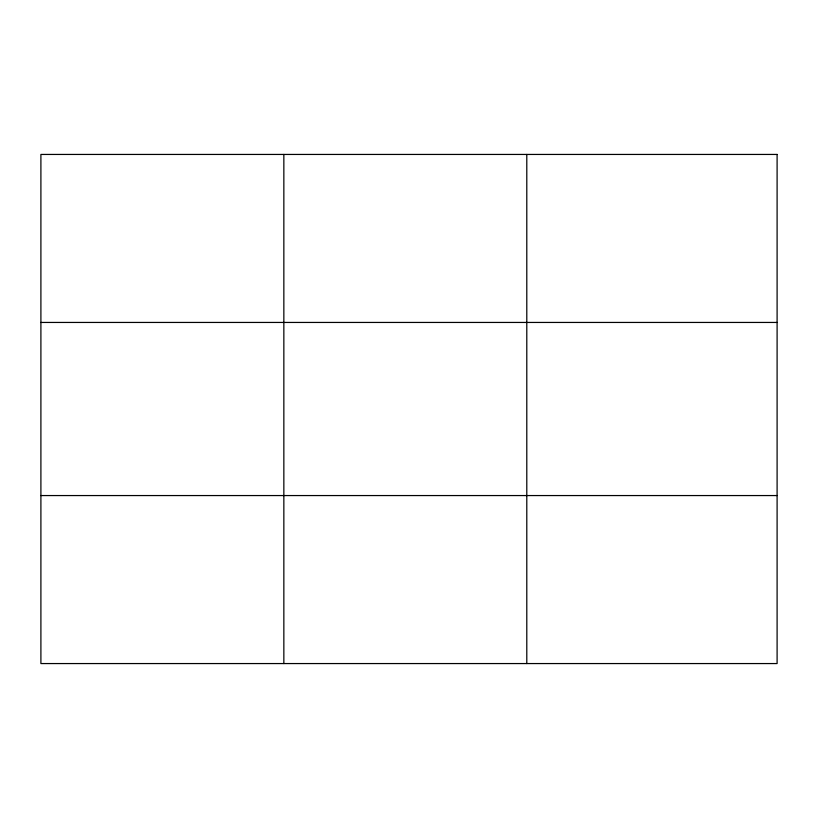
<?xml version="1.0" encoding="UTF-8"?>
<svg xmlns="http://www.w3.org/2000/svg" width="818" height="818" viewBox="0 0 818 818"><rect width="100%" height="100%" fill="white"/><g stroke="black" fill="none" stroke-linecap="round" stroke-linejoin="round"><path stroke-width="1.23" d="M283.846 663.562L283.846 154.438M526.792 663.562L526.792 154.438M40.9 322.445L777.1 322.445M40.9 495.555L777.1 495.555M777.1 154.438L777.1 663.562L40.9 663.562L40.9 154.438L777.1 154.438"/></g></svg>
